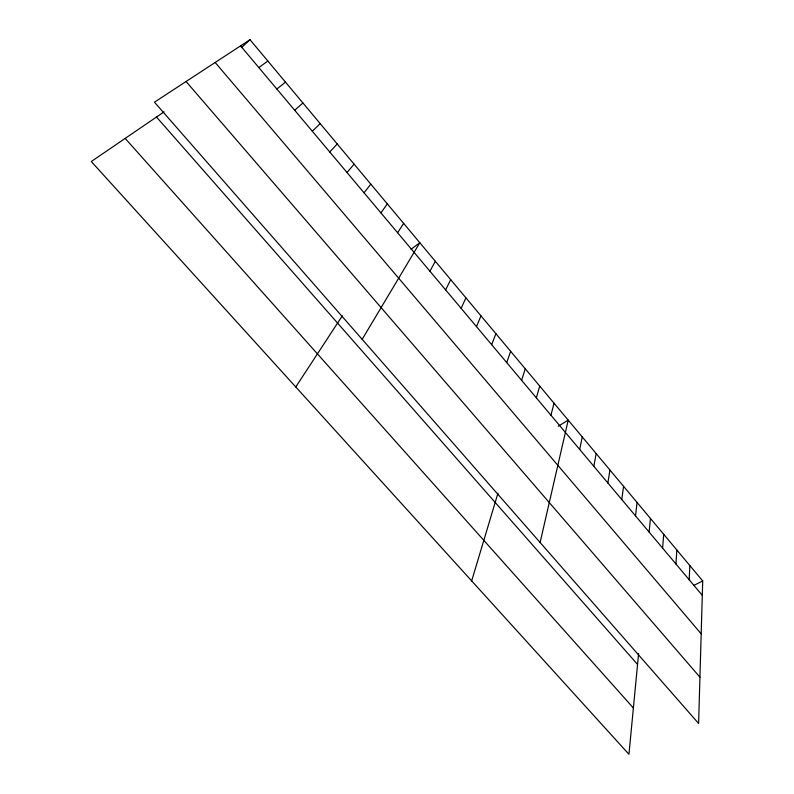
<?xml version="1.0" encoding="UTF-8"?>
<svg xmlns="http://www.w3.org/2000/svg" width="794" height="794" viewBox="0 0 794 794"><rect width="100%" height="100%" fill="white"/><g stroke="black" fill="none" stroke-linecap="round" stroke-linejoin="round"><path stroke-width="1.19" d="M702.71 580.94L698.601 723.463L154.463 102.178L250.001 39.7L702.71 580.94L693.589 585.535M689.192 579.759L689.827 565.536M675.962 564.018L676.825 549.994M662.613 548.128L663.705 534.302M638.594 653.601L628.947 754.3L91.29 161.519L164.05 111.875M649.125 532.079L650.455 518.462M635.508 515.882L637.076 502.473M621.762 499.515L623.568 486.325M607.876 482.99L609.931 470.018M593.862 466.306L596.165 453.553M579.699 449.454L582.26 436.928M540.109 542.51L568.216 420.145L558.212 426.249M550.947 415.242L554.033 403.193M536.357 397.873L539.712 386.073M471.676 580.9L497.937 493.223M521.618 380.326L525.251 368.783M506.721 362.61L510.641 351.315M491.685 344.705L495.893 333.678M476.479 326.612L480.985 315.853M461.125 308.34L465.929 297.859M445.613 289.87L450.714 279.667M429.931 271.211L435.35 261.295M362.173 339.336L419.828 242.736L411.014 249.296M295.765 386.956L342.313 315.833M397.586 232.721L403.66 223.412M380.912 212.871L387.323 203.879M364.039 192.803L370.808 184.129M346.988 172.506L354.114 164.169M329.748 151.982L337.232 143.992M312.32 131.238L320.171 123.596M241.406 47.65L250.001 39.7M294.683 110.257L302.921 102.972M276.858 89.037L285.473 82.11M258.824 67.569L267.836 61.029M125.174 138.404L633.384 707.99M156.497 117.036L637.552 664.459M186.064 81.514L699.931 677.203M215.174 62.478L701.181 633.83M240.582 45.863L702.293 595.351"/></g></svg>
